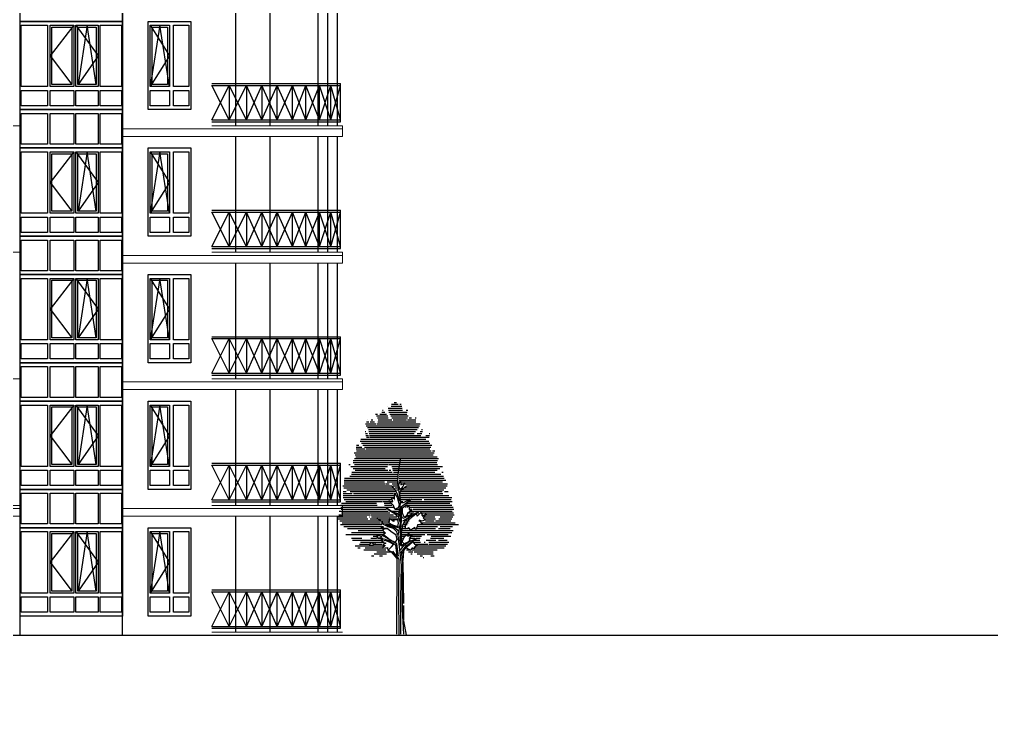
# Model space of a CAD drawing. Header units: inches. Extents: x -634 to 3638, y -6930911 to 5552.
# Drawn here: x 2259.43 to 2285.87, y 3390.96 to 3410.04 of the extents above; entities that cross this region are included whole.
import ezdxf

# ---------------------------------------------------------------- set-up
doc = ezdxf.new("R2010")
doc.units = ezdxf.units.IN
doc.header["$MEASUREMENT"] = 0
doc.linetypes.add('DASHED2', pattern=[9.525, 6.35, -3.175])
for name, color, linetype in [('derevo', 7, 'Continuous'), ('OGRAJDENIYE', 255, 'Continuous'), ('Okno', 150, 'Continuous'), ('WALL', 243, 'Continuous'), ('развертка', 7, 'Continuous')]:
    doc.layers.add(name, color=color, linetype=linetype)
doc.layers.add('ELEV', color=134, linetype='Continuous', lineweight=18)
doc.layers.add('WALL_1', color=11, linetype='Continuous', lineweight=15)

# ---------------------------------------------------------------- blocks, each defined once
blk = doc.blocks.new('*X23')
at = {"color": 0, "linetype": 'ByBlock'}
for p, q in [((108.584, 21.6), (108.585, 21.6)), ((108.753, 21.6), (109.298, 21.6)), ((108.775, 21.7), (109.124, 21.7)), ((108.911, 21.8), (109.024, 21.8)), ((109.203, 21.7), (109.275, 21.7)), ((107.957, 21.2), (108.045, 21.2)), ((108.005, 21.1), (108.584, 21.1)), ((108.174, 21.2), (108.508, 21.2)), ((108.273, 21.3), (108.429, 21.3)), ((108.305, 21.4), (108.35, 21.4)), ((108.603, 21.5), (108.702, 21.5)), ((108.623, 21.4), (109.342, 21.4)), ((108.642, 21.3), (109.586, 21.3)), ((108.68, 21.2), (109.56, 21.2)), ((108.731, 21.5), (109.32, 21.5)), ((108.739, 21.1), (109.633, 21.1)), ((109.53, 21.4), (109.611, 21.4)), ((107.441, 20.7), (107.984, 20.7)), ((107.466, 20.6), (110.209, 20.6)), ((107.478, 20.8), (107.601, 20.8)), ((107.515, 20.9), (107.525, 20.9)), ((107.671, 20.8), (107.901, 20.8)), ((107.73, 20.9), (107.817, 20.9)), ((108.043, 20.7), (110.248, 20.7)), ((108.052, 21), (108.599, 21)), ((108.062, 20.8), (108.887, 20.8)), ((108.082, 20.9), (108.614, 20.9)), ((108.633, 20.9), (108.786, 20.9)), ((108.798, 21), (109.593, 21)), ((108.857, 20.9), (109.553, 20.9)), ((108.916, 20.8), (109.512, 20.8)), ((109.519, 20.8), (110.025, 20.8)), ((109.6, 20.9), (110.032, 20.9)), ((109.68, 21), (109.798, 21)), ((109.987, 21), (110.038, 21)), ((110.283, 20.8), (110.288, 20.8)), ((107.421, 20.3), (107.455, 20.3)), ((107.441, 20.2), (107.536, 20.2)), ((107.46, 20.1), (107.581, 20.1)), ((107.53, 20.5), (110.169, 20.5)), ((107.589, 20.4), (110.097, 20.4)), ((107.605, 20.3), (110.017, 20.3)), ((107.62, 20.2), (109.938, 20.2)), ((107.636, 20.1), (110.292, 20.1)), ((110.098, 20.2), (110.341, 20.2)), ((110.247, 20.3), (110.376, 20.3)), ((110.317, 20.4), (110.376, 20.4)), ((110.543, 20.1), (110.73, 20.1)), ((110.719, 20.2), (110.747, 20.2)), ((106.965, 19.6), (107.088, 19.6)), ((107.165, 19.8), (110.695, 19.8)), ((107.201, 19.9), (107.487, 19.9)), ((107.23, 19.7), (110.746, 19.7)), ((107.306, 19.6), (110.851, 19.6)), ((107.48, 20), (107.617, 20)), ((107.5, 19.9), (107.652, 19.9)), ((107.652, 20), (110.708, 20)), ((107.667, 19.9), (110.544, 19.9)), ((106.846, 19.2), (110.965, 19.2)), ((106.899, 19.1), (110.926, 19.1)), ((106.951, 19.5), (107.249, 19.5)), ((106.958, 19.4), (107.409, 19.4)), ((106.965, 19.3), (110.814, 19.3)), ((107.382, 19.5), (110.796, 19.5)), ((107.458, 19.4), (110.742, 19.4)), ((110.888, 19.3), (111.004, 19.3)), ((106.575, 18.6), (106.641, 18.6)), ((106.794, 18.8), (111.139, 18.8)), ((106.798, 18.7), (108.736, 18.7)), ((106.873, 18.6), (108.579, 18.6)), ((106.875, 18.9), (111.197, 18.9)), ((106.929, 19), (111.124, 19)), ((108.617, 18.6), (108.753, 18.6)), ((108.741, 18.7), (109.205, 18.7)), ((108.769, 18.6), (109.19, 18.6)), ((109.2, 18.6), (111.136, 18.6)), ((109.205, 18.7), (111.115, 18.7)), ((106.685, 18.5), (108.568, 18.5)), ((106.72, 18.1), (109.114, 18.1)), ((106.734, 18.2), (108.817, 18.2)), ((106.795, 18.4), (108.454, 18.4)), ((106.905, 18.3), (108.586, 18.3)), ((108.649, 18.3), (108.738, 18.3)), ((108.796, 18.5), (109.175, 18.5)), ((108.824, 18.4), (109.16, 18.4)), ((108.851, 18.3), (109.144, 18.3)), ((108.879, 18.2), (109.129, 18.2)), ((109.177, 18.1), (111.322, 18.1)), ((109.181, 18.2), (111.004, 18.2)), ((109.186, 18.3), (111.134, 18.3)), ((109.191, 18.4), (111.265, 18.4)), ((109.196, 18.5), (111.396, 18.5)), ((111.37, 18.2), (111.433, 18.2)), ((106.331, 17.8), (109.083, 17.8)), ((106.332, 17.6), (108.43, 17.6)), ((106.338, 17.7), (108.42, 17.7)), ((106.352, 17.9), (109.084, 17.9)), ((106.636, 18), (109.099, 18)), ((108.462, 17.6), (108.647, 17.6)), ((108.554, 17.7), (109.088, 17.7)), ((108.805, 17.6), (109.093, 17.6)), ((109.158, 17.7), (109.188, 17.7)), ((109.162, 17.8), (111.577, 17.8)), ((109.167, 17.9), (111.481, 17.9)), ((109.172, 18), (111.458, 18)), ((109.264, 17.7), (111.4, 17.7)), ((109.307, 17.6), (109.383, 17.6)), ((109.451, 17.6), (111.664, 17.6)), ((106.273, 17.5), (108.787, 17.5)), ((106.292, 17.2), (106.438, 17.2)), ((106.292, 17.1), (106.752, 17.1)), ((106.311, 17.4), (108.883, 17.4)), ((106.48, 17.3), (108.922, 17.3)), ((106.649, 17.2), (108.962, 17.2)), ((106.819, 17.1), (108.855, 17.1)), ((108.844, 17.5), (109.099, 17.5)), ((108.896, 17.1), (109.001, 17.1)), ((108.961, 17.4), (109.104, 17.4)), ((109.035, 17.3), (109.109, 17.3)), ((109.11, 17.2), (109.114, 17.2)), ((109.199, 17.1), (111.426, 17.1)), ((109.212, 17.2), (111.377, 17.2)), ((109.329, 17.3), (111.477, 17.3)), ((109.445, 17.4), (111.577, 17.4)), ((109.561, 17.5), (111.636, 17.5)), ((111.5, 17.2), (111.697, 17.2)), ((106.194, 16.6), (108.008, 16.6)), ((106.292, 17), (108.882, 17)), ((106.292, 16.9), (108.694, 16.9)), ((106.338, 16.8), (108.749, 16.8)), ((106.416, 16.7), (108.298, 16.7)), ((108.322, 16.7), (108.647, 16.7)), ((108.401, 16.6), (108.723, 16.6)), ((108.71, 16.9), (108.909, 16.9)), ((108.713, 16.7), (108.803, 16.7)), ((108.91, 16.8), (108.936, 16.8)), ((109.193, 17), (111.728, 17)), ((109.193, 16.9), (111.887, 16.9)), ((109.238, 16.8), (109.673, 16.8)), ((109.284, 16.7), (109.355, 16.7)), ((109.497, 16.6), (111.786, 16.6)), ((109.621, 16.7), (111.903, 16.7)), ((109.746, 16.8), (110.338, 16.8)), ((110.453, 16.8), (111.846, 16.8)), ((106.07, 16.2), (108.596, 16.2)), ((106.149, 16.5), (108.041, 16.5)), ((106.159, 16.4), (108.874, 16.4)), ((106.19, 16.3), (108.511, 16.3)), ((106.206, 16.1), (108.682, 16.1)), ((108.414, 16.5), (108.799, 16.5)), ((108.564, 16.3), (108.642, 16.3)), ((108.766, 16.2), (109.153, 16.2)), ((108.889, 16.1), (109.028, 16.1)), ((108.943, 16.3), (109.153, 16.3)), ((109.491, 16.4), (109.504, 16.4)), ((109.527, 16.5), (111.876, 16.5)), ((109.593, 16.1), (109.95, 16.1)), ((109.673, 16.4), (111.955, 16.4)), ((109.683, 16.3), (109.82, 16.3)), ((109.718, 16.2), (111.9, 16.2)), ((109.886, 16.3), (111.983, 16.3)), ((110.046, 16.1), (110.184, 16.1)), ((110.267, 16.1), (111.963, 16.1)), ((105.994, 15.8), (107.55, 15.8)), ((106.027, 15.9), (107.499, 15.9)), ((106.059, 16), (107.652, 16)), ((106.109, 15.7), (106.903, 15.7)), ((106.235, 15.6), (108.189, 15.6)), ((106.907, 15.7), (108.104, 15.7)), ((107.627, 15.9), (107.639, 15.9)), ((107.675, 15.8), (108.65, 15.8)), ((107.689, 16), (108.874, 16)), ((107.742, 15.9), (109.054, 15.9)), ((108.11, 15.7), (108.621, 15.7)), ((108.23, 15.6), (108.641, 15.6)), ((108.673, 15.8), (109.114, 15.8)), ((108.87, 15.7), (108.921, 15.7)), ((109.435, 15.6), (109.63, 15.6)), ((109.456, 15.7), (109.685, 15.7)), ((109.566, 15.8), (109.74, 15.8)), ((109.581, 16), (109.628, 16)), ((110.068, 16), (110.102, 16)), ((110.188, 15.7), (110.266, 15.7)), ((110.304, 15.6), (112.056, 15.6)), ((110.316, 16), (110.401, 16)), ((110.438, 15.9), (111.002, 15.9)), ((110.462, 15.8), (111.041, 15.8)), ((110.504, 16), (111.997, 16)), ((110.528, 15.7), (110.977, 15.7)), ((111.043, 15.7), (111.824, 15.7)), ((111.204, 15.8), (111.882, 15.8)), ((111.281, 15.9), (111.939, 15.9)), ((106.15, 15.5), (108.274, 15.5)), ((106.326, 15.4), (108.359, 15.4)), ((106.501, 15.3), (108.543, 15.3)), ((106.715, 15.1), (108.404, 15.1)), ((107.06, 15.2), (108.314, 15.2)), ((108.467, 15.5), (108.765, 15.5)), ((108.833, 15.4), (108.903, 15.4)), ((109.316, 15.1), (110.605, 15.1)), ((109.341, 15.2), (111.953, 15.2)), ((109.366, 15.3), (109.642, 15.3)), ((109.392, 15.4), (109.52, 15.4)), ((109.414, 15.5), (109.575, 15.5)), ((109.831, 15.3), (109.978, 15.3)), ((110.042, 15.3), (111.036, 15.3)), ((110.075, 15.4), (111.139, 15.4)), ((110.108, 15.5), (112.221, 15.5)), ((110.617, 15.1), (111.877, 15.1)), ((111.198, 15.3), (111.804, 15.3)), ((111.273, 15.4), (111.922, 15.4)), ((106.418, 15), (108.391, 15)), ((106.71, 14.8), (107.251, 14.8)), ((106.764, 14.7), (108.335, 14.7)), ((107.181, 14.6), (108.349, 14.6)), ((107.708, 14.8), (108.004, 14.8)), ((107.83, 14.9), (108.055, 14.9)), ((108.089, 14.8), (108.351, 14.8)), ((108.253, 14.9), (108.286, 14.9)), ((108.361, 14.9), (108.48, 14.9)), ((109.294, 15), (109.62, 15)), ((109.311, 14.9), (109.476, 14.9)), ((109.327, 14.8), (109.333, 14.8)), ((109.673, 15), (110.494, 15)), ((109.689, 14.7), (109.754, 14.7)), ((109.718, 14.8), (109.993, 14.8)), ((109.795, 14.9), (110.311, 14.9)), ((109.929, 14.6), (110.274, 14.6)), ((109.984, 14.7), (110.232, 14.7)), ((110.069, 14.8), (110.252, 14.8)), ((110.46, 14.6), (110.501, 14.6)), ((110.552, 14.7), (111.062, 14.7)), ((110.617, 15), (111.691, 15)), ((110.694, 14.6), (111.144, 14.6)), ((110.779, 14.8), (111.477, 14.8)), ((110.825, 14.9), (111.828, 14.9)), ((111.148, 14.6), (111.734, 14.6)), ((111.203, 14.7), (111.642, 14.7)), ((106.895, 14.4), (108.385, 14.4)), ((107.043, 14.3), (107.152, 14.3)), ((107.12, 14.5), (107.657, 14.5)), ((107.345, 14.2), (108.486, 14.2)), ((107.418, 14.3), (108.296, 14.3)), ((107.924, 14.5), (108.297, 14.5)), ((108.013, 14.1), (108.742, 14.1)), ((108.445, 14.3), (108.51, 14.3)), ((109.552, 14.2), (109.79, 14.2)), ((109.648, 14.1), (109.868, 14.1)), ((109.813, 14.3), (109.885, 14.3)), ((109.824, 14.2), (111.129, 14.2)), ((109.94, 14.1), (110.925, 14.1)), ((109.967, 14.3), (111.493, 14.3)), ((110, 14.4), (111.573, 14.4)), ((110.007, 14.5), (110.391, 14.5)), ((110.413, 14.5), (110.667, 14.5)), ((110.711, 14.5), (111.653, 14.5)), ((107.737, 13.9), (107.858, 13.9)), ((107.875, 14), (108.522, 14)), ((108.162, 13.9), (108.303, 13.9)), ((109.777, 14), (109.839, 14)), ((110.095, 14), (110.912, 14)), ((110.249, 13.9), (110.367, 13.9)), ((110.404, 13.8), (110.444, 13.8)), ((110.808, 13.9), (110.978, 13.9))]:
    blk.add_line(p, q, dxfattribs=at)

msp = doc.modelspace()

# ---------------------------------------------------------------- hatches: boundary and pattern name
at = {"layer": 'ELEV', "linetype": 'Continuous'}
h = msp.add_hatch(dxfattribs=at)
h.set_pattern_fill('ANSI31', color=256, scale=0.01044, style=0)
h.set_pattern_definition([(45, (1262.311104, 3366.587935), (-0.02343928418428, 0.02343928418428), [])])
edge = h.paths.add_edge_path()
edge.add_ellipse((1445.78234, 3471.96182), major_axis=(0, 6932302.83262), ratio=0.00000001506, start_angle=89.999976115149, end_angle=270.000023884851)
edge.add_line((1445.67794, 3474.85168), (1445.67794, 3528.48347))
edge.add_line((1445.67794, 3528.48347), (1445.88675, 3528.48347))
edge.add_line((1445.88675, 3528.48347), (1445.88675, 3474.85168))

# ---------------------------------------------------------------- linework, layer by layer
at = {"layer": 'derevo', "color": 0}
for p, q in [((2269.73027, 3397.65206), (2269.79668, 3398.06546)), ((2269.72105, 3397.39922), (2269.73027, 3397.65206)), ((2269.74277, 3397.37414), (2269.79751, 3397.46926)), ((2269.79751, 3397.46926), (2269.80615, 3397.37414)), ((2269.65648, 3397.23128), (2269.57162, 3397.33463)), ((2269.72105, 3397.08917), (2269.65648, 3397.23128)), ((2269.79668, 3396.97659), (2269.72105, 3397.39922)), ((2269.78598, 3397.23291), (2269.74277, 3397.37414)), ((2269.77824, 3397.10947), (2269.80591, 3397.22205)), ((2269.86089, 3397.32802), (2269.78598, 3397.23291)), ((2269.80591, 3397.22205), (2269.95534, 3397.34385)), ((2269.80615, 3397.37414), (2269.90411, 3397.41738)), ((2269.90411, 3397.41738), (2269.86089, 3397.32802)), ((2269.60159, 3396.8092), (2269.48058, 3396.9389)), ((2269.48058, 3396.9389), (2269.59006, 3396.9072)), ((2269.59006, 3396.9072), (2269.54685, 3397.02538)), ((2269.54685, 3397.02538), (2269.63328, 3396.99367)), ((2269.63328, 3396.99367), (2269.63328, 3397.1349)), ((2269.63328, 3397.1349), (2269.70819, 3397.0369)), ((2269.70819, 3397.0369), (2269.73124, 3396.9389)), ((2269.77824, 3396.93045), (2269.72105, 3397.08917)), ((2269.73124, 3396.9389), (2269.76293, 3396.82073)), ((2269.79668, 3396.93968), (2269.77824, 3397.10947)), ((2269.78746, 3396.69607), (2269.79668, 3396.97659)), ((2269.85387, 3396.87324), (2269.79668, 3396.93968)), ((2269.95534, 3396.93045), (2269.85387, 3396.87324)), ((2269.92766, 3396.86401), (2270.09738, 3396.98582)), ((2270.04942, 3396.97659), (2269.95534, 3396.93045)), ((2269.38345, 3396.76066), (2269.54395, 3396.66839)), ((2269.61774, 3396.60195), (2269.47754, 3396.67761)), ((2269.54395, 3396.66839), (2269.7026, 3396.59272)), ((2269.64481, 3396.7112), (2269.60159, 3396.8092)), ((2269.73124, 3396.7429), (2269.64481, 3396.7112)), ((2269.76293, 3396.82073), (2269.73124, 3396.7429)), ((2269.75979, 3396.6204), (2269.76901, 3396.72375)), ((2269.79668, 3396.31958), (2269.78746, 3396.69607)), ((2269.82436, 3396.78096), (2269.92766, 3396.86401)), ((2269.82436, 3396.40448), (2269.82436, 3396.78096)), ((2269.84937, 3396.7429), (2269.88394, 3396.77749)), ((2269.84937, 3396.60167), (2269.84937, 3396.7429)), ((2269.88394, 3396.77749), (2269.97038, 3396.8409)), ((2269.97038, 3396.8409), (2269.97038, 3396.76596)), ((2269.97038, 3396.76596), (2270.02512, 3396.8092)), ((2270.11156, 3396.69967), (2269.9819, 3396.59302)), ((2270.02512, 3396.8092), (2270.03376, 3396.69967)), ((2270.03376, 3396.69967), (2270.11156, 3396.69967)), ((2270.07894, 3396.51705), (2270.29293, 3396.65731)), ((2269.31889, 3396.35834), (2269.14917, 3396.45246)), ((2269.4921, 3396.45179), (2269.48058, 3396.34226)), ((2269.60159, 3396.37396), (2269.4921, 3396.45179)), ((2269.71972, 3396.4172), (2269.60159, 3396.4172)), ((2269.60159, 3396.4172), (2269.60159, 3396.37396)), ((2269.75056, 3396.48014), (2269.61774, 3396.60195)), ((2269.71182, 3396.56504), (2269.64726, 3396.57426)), ((2269.7026, 3396.59272), (2269.75979, 3396.6204)), ((2269.76901, 3396.57426), (2269.71182, 3396.56504)), ((2269.74277, 3396.33073), (2269.71972, 3396.4172)), ((2269.75979, 3396.51705), (2269.75056, 3396.55581)), ((2269.77824, 3396.37679), (2269.75056, 3396.48014)), ((2269.80591, 3396.17009), (2269.82436, 3396.40448)), ((2269.8631, 3396.45246), (2269.83358, 3396.50783)), ((2269.89259, 3396.49502), (2269.84937, 3396.60167)), ((2269.85387, 3396.26421), (2269.91844, 3396.40448)), ((2269.90922, 3396.47091), (2269.8631, 3396.45246)), ((2269.8631, 3396.39525), (2269.98485, 3396.46169)), ((2269.95885, 3396.52673), (2269.89259, 3396.49502)), ((2270.11583, 3396.58349), (2269.90922, 3396.47091)), ((2269.91844, 3396.40448), (2270.07894, 3396.51705)), ((2269.9358, 3396.26731), (2270.00207, 3396.39702)), ((2269.9819, 3396.59302), (2269.95885, 3396.52673)), ((2269.98485, 3396.46169), (2270.11583, 3396.58349)), ((2270.00207, 3396.39702), (2270.1202, 3396.50655)), ((2270.1202, 3396.50655), (2270.21816, 3396.59302)), ((2270.21816, 3396.59302), (2270.25273, 3396.5152)), ((2270.25273, 3396.5152), (2270.35934, 3396.62473)), ((2270.38239, 3396.38549), (2270.3046, 3396.40855)), ((2270.3046, 3396.40855), (2270.38239, 3396.29902)), ((2270.35934, 3396.62473), (2270.39103, 3396.5152)), ((2270.46882, 3396.4172), (2270.38239, 3396.38549)), ((2270.39103, 3396.5152), (2270.48899, 3396.58149)), ((2270.48899, 3396.58149), (2270.41408, 3396.47196)), ((2270.41408, 3396.47196), (2270.46882, 3396.4172)), ((2269.42872, 3396.18084), (2269.26449, 3396.20102)), ((2269.26449, 3396.20102), (2269.34228, 3396.15778)), ((2269.45909, 3396.2273), (2269.30044, 3396.31035)), ((2269.34228, 3396.15778), (2269.30771, 3396.13761)), ((2269.30771, 3396.13761), (2269.3855, 3396.05978)), ((2269.5624, 3396.2273), (2269.37423, 3396.27344)), ((2269.53532, 3396.10302), (2269.42872, 3396.18084)), ((2269.60852, 3396.17932), (2269.45909, 3396.2273)), ((2269.73027, 3396.19778), (2269.47754, 3396.27344)), ((2269.48058, 3396.34226), (2269.57854, 3396.28749)), ((2269.65648, 3396.17932), (2269.5624, 3396.2273)), ((2269.57854, 3396.28749), (2269.71972, 3396.23561)), ((2269.69338, 3396.09443), (2269.60852, 3396.17932)), ((2269.73027, 3396.12395), (2269.65648, 3396.17932)), ((2269.71972, 3396.23561), (2269.74277, 3396.33073)), ((2269.73027, 3395.99108), (2269.79668, 3396.31958)), ((2269.76901, 3396.24576), (2269.73027, 3396.19778)), ((2269.78746, 3395.91725), (2269.80591, 3396.17009)), ((2269.85387, 3396.26421), (2269.81513, 3396.07597)), ((2269.92716, 3396.16931), (2269.9358, 3396.26731)), ((2270.02512, 3396.20102), (2269.92716, 3396.16931)), ((2270.07698, 3396.13761), (2270.02512, 3396.20102)), ((2270.18647, 3396.21255), (2270.07698, 3396.13761)), ((2270.20952, 3396.14626), (2270.18647, 3396.21255)), ((2270.25273, 3396.23561), (2270.20952, 3396.14626)), ((2270.26138, 3396.28749), (2270.25273, 3396.23561)), ((2270.38239, 3396.29902), (2270.26138, 3396.28749)), ((2269.13484, 3395.9099), (2269.17805, 3395.95314)), ((2269.25297, 3395.93008), (2269.13484, 3395.9099)), ((2269.17805, 3395.95314), (2269.15789, 3396.00502)), ((2269.15789, 3396.00502), (2269.20975, 3395.99637)), ((2269.20975, 3395.99637), (2269.27601, 3395.97331)), ((2269.27601, 3395.97331), (2269.25297, 3395.93008)), ((2269.35578, 3395.88957), (2269.2617, 3395.8785)), ((2269.37397, 3395.85514), (2269.27601, 3395.82343)), ((2269.41297, 3395.92648), (2269.28937, 3396.01138)), ((2269.3855, 3396.05978), (2269.33076, 3396.01655)), ((2269.33076, 3396.01655), (2269.44889, 3395.93008)), ((2269.45909, 3395.86004), (2269.35578, 3395.88957)), ((2269.51515, 3395.80037), (2269.37397, 3395.85514)), ((2269.69338, 3395.76592), (2269.41297, 3395.92648)), ((2269.44889, 3395.93008), (2269.50363, 3395.87531)), ((2269.6657, 3395.72901), (2269.45909, 3395.86004)), ((2269.50363, 3395.87531), (2269.65633, 3395.8119)), ((2269.6765, 3396.00502), (2269.53532, 3396.10302)), ((2269.65633, 3395.8119), (2269.70819, 3395.88684)), ((2269.70819, 3395.88684), (2269.6765, 3396.00502)), ((2269.71182, 3396.0206), (2269.69338, 3396.09443)), ((2269.76901, 3395.68287), (2269.73027, 3395.99108)), ((2269.79668, 3395.73824), (2269.78746, 3395.91725)), ((2269.81513, 3396.07597), (2269.81513, 3395.71978)), ((2269.84073, 3395.82343), (2269.87242, 3395.9099)), ((2269.87242, 3395.9099), (2269.91564, 3395.97331)), ((2269.91564, 3395.97331), (2270.03376, 3396.05978)), ((2269.94611, 3395.71055), (2270.1435, 3395.85081)), ((2270.03376, 3396.05978), (2269.9819, 3395.97331)), ((2269.9819, 3395.97331), (2270.10003, 3396.00502)), ((2270.04529, 3395.86667), (2269.99055, 3395.8119)), ((2270.03097, 3395.83236), (2270.19147, 3395.88957)), ((2270.10003, 3396.00502), (2270.03376, 3395.9099)), ((2270.03376, 3395.9099), (2270.04529, 3395.86667)), ((2270.1435, 3395.85081), (2270.24681, 3395.92648)), ((2268.93892, 3395.73408), (2268.99366, 3395.80037)), ((2269.00518, 3395.72543), (2268.93892, 3395.73408)), ((2268.99366, 3395.80037), (2269.07145, 3395.76867)), ((2269.12331, 3395.76867), (2269.00518, 3395.72543)), ((2269.07145, 3395.76867), (2269.12331, 3395.76867)), ((2269.27601, 3395.82343), (2269.39414, 3395.78884)), ((2269.37397, 3395.72543), (2269.29906, 3395.64761)), ((2269.29906, 3395.64761), (2269.43736, 3395.67067)), ((2269.39414, 3395.78884), (2269.31923, 3395.74561)), ((2269.31923, 3395.74561), (2269.37397, 3395.72543)), ((2269.43736, 3395.67067), (2269.44889, 3395.5842)), ((2269.44889, 3395.5842), (2269.54685, 3395.6822)), ((2269.55317, 3395.54999), (2269.46831, 3395.58875)), ((2269.60159, 3395.74561), (2269.51515, 3395.80037)), ((2269.54685, 3395.6822), (2269.60159, 3395.74561)), ((2269.7026, 3395.44849), (2269.6657, 3395.72901)), ((2269.74134, 3395.42819), (2269.69338, 3395.76592)), ((2269.82436, 3395.18458), (2269.76901, 3395.68287)), ((2269.81513, 3395.70133), (2269.79668, 3395.73824)), ((2269.79668, 3395.59798), (2269.88154, 3395.71978)), ((2269.88154, 3395.75669), (2269.81513, 3395.70133)), ((2269.82436, 3395.54076), (2269.94611, 3395.71055)), ((2269.89259, 3395.76867), (2269.84073, 3395.82343)), ((2269.87232, 3395.56107), (2269.94611, 3395.66257)), ((2269.88154, 3395.71978), (2270.03097, 3395.83236)), ((2269.99055, 3395.8119), (2269.89259, 3395.76867)), ((2270.06834, 3395.76867), (2269.94733, 3395.65914)), ((2269.94733, 3395.65914), (2270.07698, 3395.59572)), ((2270.14325, 3395.82343), (2270.06834, 3395.76867)), ((2270.07698, 3395.59572), (2270.10003, 3395.64761)), ((2270.10003, 3395.64761), (2270.18647, 3395.63896)), ((2270.19799, 3395.74561), (2270.14325, 3395.82343)), ((2270.17494, 3395.6822), (2270.25273, 3395.7139)), ((2270.18647, 3395.63896), (2270.17494, 3395.6822)), ((2270.25273, 3395.7139), (2270.19799, 3395.74561)), ((2269.7026, 3395.36359), (2269.55317, 3395.54999)), ((2269.75979, 3395.34514), (2269.59007, 3395.57029)), ((2269.69338, 3393.30767), (2269.7026, 3395.36359)), ((2269.75056, 3394.36885), (2269.75979, 3395.34514)), ((2269.8631, 3395.2787), (2269.82436, 3395.54076)), ((2269.85387, 3395.50385), (2269.87232, 3395.56107)), ((2269.87232, 3395.31561), (2269.88154, 3395.57952)), ((2269.80591, 3394.2655), (2269.82436, 3395.18458)), ((2269.85387, 3394.61246), (2269.8631, 3395.2787)), ((2269.88154, 3394.14369), (2269.87232, 3395.2787)), ((2269.85387, 3393.99236), (2269.85387, 3394.61246)), ((2269.75979, 3393.29844), (2269.75056, 3394.36885)), ((2269.80591, 3393.30767), (2269.80591, 3394.2655)), ((2269.88154, 3393.69338), (2269.88154, 3394.08648)), ((2269.88154, 3393.30767), (2269.85387, 3393.99236)), ((2269.95534, 3393.27998), (2269.88154, 3393.67493))]:
    msp.add_line(p, q, dxfattribs=at)
at = {"layer": 'OGRAJDENIYE', "color": 7, "linetype": 'Continuous'}
for p, q in [((2264.66618, 3408.29323), (2268.16362, 3408.29323)), ((2268.16362, 3407.24919), (2268.16362, 3408.29323)), ((2264.66618, 3408.24102), (2268.16362, 3408.24102)), ((2265.13602, 3407.30139), (2264.66618, 3408.24102)), ((2264.66618, 3407.30139), (2265.13602, 3408.24102)), ((2265.13602, 3408.24102), (2265.13602, 3407.30139)), ((2265.13602, 3407.30139), (2265.60583, 3408.24102)), ((2265.60583, 3407.30139), (2265.13602, 3408.24102)), ((2265.60583, 3408.24102), (2265.60583, 3407.30139)), ((2265.60583, 3407.30139), (2266.02345, 3408.24102)), ((2266.02345, 3407.30139), (2265.60583, 3408.24102)), ((2266.02345, 3407.30139), (2266.44106, 3408.24102)), ((2266.44106, 3407.30139), (2266.02345, 3408.24102)), ((2266.02345, 3408.24102), (2266.02345, 3407.30139)), ((2266.44106, 3407.30139), (2266.44106, 3408.24102)), ((2266.44106, 3407.30139), (2266.85868, 3408.24102)), ((2266.85868, 3407.30139), (2266.44106, 3408.24102)), ((2266.85868, 3407.30139), (2266.85868, 3408.24102)), ((2266.85868, 3407.30139), (2267.22409, 3408.24102)), ((2267.22409, 3407.30139), (2266.85868, 3408.24102)), ((2267.22409, 3407.30139), (2267.22409, 3408.24102)), ((2267.22409, 3407.30139), (2267.5895, 3408.24102)), ((2267.5895, 3407.30139), (2267.22409, 3408.24102)), ((2267.5895, 3407.30139), (2267.5895, 3408.24102)), ((2267.5895, 3407.30139), (2267.90271, 3408.24102)), ((2267.90271, 3407.30139), (2267.5895, 3408.24102)), ((2267.90271, 3407.30139), (2267.90271, 3408.24102)), ((2267.90271, 3407.30139), (2268.16362, 3408.24102)), ((2268.16362, 3407.30139), (2267.90271, 3408.24102)), ((2264.66618, 3407.30139), (2268.16362, 3407.30139)), ((2264.66618, 3407.24919), (2268.16362, 3407.24919)), ((2264.66618, 3404.84791), (2268.16362, 3404.84791)), ((2268.16362, 3403.80387), (2268.16362, 3404.84791)), ((2264.66618, 3404.7957), (2268.16362, 3404.7957)), ((2265.13602, 3403.85607), (2264.66618, 3404.7957)), ((2264.66618, 3403.85607), (2265.13602, 3404.7957)), ((2265.13602, 3404.7957), (2265.13602, 3403.85607)), ((2265.13602, 3403.85607), (2265.60583, 3404.7957)), ((2265.60583, 3403.85607), (2265.13602, 3404.7957)), ((2265.60583, 3404.7957), (2265.60583, 3403.85607)), ((2265.60583, 3403.85607), (2266.02345, 3404.7957)), ((2266.02345, 3403.85607), (2265.60583, 3404.7957)), ((2266.02345, 3403.85607), (2266.44106, 3404.7957)), ((2266.44106, 3403.85607), (2266.02345, 3404.7957)), ((2266.02345, 3404.7957), (2266.02345, 3403.85607)), ((2266.44106, 3403.85607), (2266.44106, 3404.7957)), ((2266.44106, 3403.85607), (2266.85868, 3404.7957)), ((2266.85868, 3403.85607), (2266.44106, 3404.7957)), ((2266.85868, 3403.85607), (2266.85868, 3404.7957)), ((2266.85868, 3403.85607), (2267.22409, 3404.7957)), ((2267.22409, 3403.85607), (2266.85868, 3404.7957)), ((2267.22409, 3403.85607), (2267.22409, 3404.7957)), ((2267.22409, 3403.85607), (2267.5895, 3404.7957)), ((2267.5895, 3403.85607), (2267.22409, 3404.7957)), ((2267.5895, 3403.85607), (2267.5895, 3404.7957)), ((2267.5895, 3403.85607), (2267.90271, 3404.7957)), ((2267.90271, 3403.85607), (2267.5895, 3404.7957)), ((2267.90271, 3403.85607), (2267.90271, 3404.7957)), ((2267.90271, 3403.85607), (2268.16362, 3404.7957)), ((2268.16362, 3403.85607), (2267.90271, 3404.7957)), ((2264.66618, 3403.85607), (2268.16362, 3403.85607)), ((2264.66618, 3403.80387), (2268.16362, 3403.80387)), ((2264.66618, 3401.40259), (2268.16362, 3401.40259)), ((2264.66618, 3401.35038), (2268.16362, 3401.35038)), ((2265.13602, 3400.41075), (2264.66618, 3401.35038)), ((2264.66618, 3400.41075), (2265.13602, 3401.35038)), ((2265.13602, 3401.35038), (2265.13602, 3400.41075)), ((2265.13602, 3400.41075), (2265.60583, 3401.35038)), ((2265.60583, 3400.41075), (2265.13602, 3401.35038)), ((2265.60583, 3401.35038), (2265.60583, 3400.41075)), ((2265.60583, 3400.41075), (2266.02345, 3401.35038)), ((2266.02345, 3400.41075), (2265.60583, 3401.35038)), ((2266.02345, 3400.41075), (2266.44106, 3401.35038)), ((2266.44106, 3400.41075), (2266.02345, 3401.35038)), ((2266.02345, 3401.35038), (2266.02345, 3400.41075)), ((2266.44106, 3400.41075), (2266.44106, 3401.35038)), ((2266.44106, 3400.41075), (2266.85868, 3401.35038)), ((2266.85868, 3400.41075), (2266.44106, 3401.35038)), ((2266.85868, 3400.41075), (2266.85868, 3401.35038)), ((2266.85868, 3400.41075), (2267.22409, 3401.35038)), ((2267.22409, 3400.41075), (2266.85868, 3401.35038)), ((2267.22409, 3400.41075), (2267.22409, 3401.35038)), ((2267.22409, 3400.41075), (2267.5895, 3401.35038)), ((2267.5895, 3400.41075), (2267.22409, 3401.35038)), ((2267.5895, 3400.41075), (2267.5895, 3401.35038)), ((2267.5895, 3400.41075), (2267.90271, 3401.35038)), ((2267.90271, 3400.41075), (2267.5895, 3401.35038)), ((2267.90271, 3400.41075), (2267.90271, 3401.35038)), ((2267.90271, 3400.41075), (2268.16362, 3401.35038)), ((2268.16362, 3400.41075), (2267.90271, 3401.35038)), ((2268.16362, 3400.35855), (2268.16362, 3401.40259)), ((2264.66618, 3400.41075), (2268.16362, 3400.41075)), ((2264.66618, 3400.35855), (2268.16362, 3400.35855)), ((2264.66618, 3397.95727), (2268.16362, 3397.95727)), ((2264.66618, 3397.90506), (2268.16362, 3397.90506)), ((2265.13602, 3396.96543), (2264.66618, 3397.90506)), ((2264.66618, 3396.96543), (2265.13602, 3397.90506)), ((2265.13602, 3397.90506), (2265.13602, 3396.96543)), ((2265.13602, 3396.96543), (2265.60583, 3397.90506)), ((2265.60583, 3396.96543), (2265.13602, 3397.90506)), ((2265.60583, 3397.90506), (2265.60583, 3396.96543)), ((2265.60583, 3396.96543), (2266.02345, 3397.90506)), ((2266.02345, 3396.96543), (2265.60583, 3397.90506)), ((2266.02345, 3396.96543), (2266.44106, 3397.90506)), ((2266.44106, 3396.96543), (2266.02345, 3397.90506)), ((2266.02345, 3397.90506), (2266.02345, 3396.96543)), ((2266.44106, 3396.96543), (2266.44106, 3397.90506)), ((2266.44106, 3396.96543), (2266.85868, 3397.90506)), ((2266.85868, 3396.96543), (2266.44106, 3397.90506)), ((2266.85868, 3396.96543), (2266.85868, 3397.90506)), ((2266.85868, 3396.96543), (2267.22409, 3397.90506)), ((2267.22409, 3396.96543), (2266.85868, 3397.90506)), ((2267.22409, 3396.96543), (2267.22409, 3397.90506)), ((2267.22409, 3396.96543), (2267.5895, 3397.90506)), ((2267.5895, 3396.96543), (2267.22409, 3397.90506)), ((2267.5895, 3396.96543), (2267.5895, 3397.90506)), ((2267.5895, 3396.96543), (2267.90271, 3397.90506)), ((2267.90271, 3396.96543), (2267.5895, 3397.90506)), ((2267.90271, 3396.96543), (2267.90271, 3397.90506)), ((2267.90271, 3396.96543), (2268.16362, 3397.90506)), ((2268.16362, 3396.96543), (2267.90271, 3397.90506)), ((2268.16362, 3396.91323), (2268.16362, 3397.95727)), ((2264.66618, 3396.96543), (2268.16362, 3396.96543)), ((2264.66618, 3396.91323), (2268.16362, 3396.91323)), ((2264.66618, 3394.51195), (2268.16362, 3394.51195)), ((2264.66618, 3394.45974), (2268.16362, 3394.45974)), ((2265.13602, 3393.52011), (2264.66618, 3394.45974)), ((2264.66618, 3393.52011), (2265.13602, 3394.45974)), ((2265.13602, 3394.45974), (2265.13602, 3393.52011)), ((2265.13602, 3393.52011), (2265.60583, 3394.45974)), ((2265.60583, 3393.52011), (2265.13602, 3394.45974)), ((2265.60583, 3394.45974), (2265.60583, 3393.52011)), ((2265.60583, 3393.52011), (2266.02345, 3394.45974)), ((2266.02345, 3393.52011), (2265.60583, 3394.45974)), ((2266.02345, 3393.52011), (2266.44106, 3394.45974)), ((2266.44106, 3393.52011), (2266.02345, 3394.45974)), ((2266.02345, 3394.45974), (2266.02345, 3393.52011)), ((2266.44106, 3393.52011), (2266.44106, 3394.45974)), ((2266.44106, 3393.52011), (2266.85868, 3394.45974)), ((2266.85868, 3393.52011), (2266.44106, 3394.45974)), ((2266.85868, 3393.52011), (2266.85868, 3394.45974)), ((2266.85868, 3393.52011), (2267.22409, 3394.45974)), ((2267.22409, 3393.52011), (2266.85868, 3394.45974)), ((2267.22409, 3393.52011), (2267.22409, 3394.45974)), ((2267.22409, 3393.52011), (2267.5895, 3394.45974)), ((2267.5895, 3393.52011), (2267.22409, 3394.45974)), ((2267.5895, 3393.52011), (2267.5895, 3394.45974)), ((2267.5895, 3393.52011), (2267.90271, 3394.45974)), ((2267.90271, 3393.52011), (2267.5895, 3394.45974)), ((2267.90271, 3393.52011), (2267.90271, 3394.45974)), ((2267.90271, 3393.52011), (2268.16362, 3394.45974)), ((2268.16362, 3393.52011), (2267.90271, 3394.45974)), ((2268.16362, 3393.46791), (2268.16362, 3394.51195)), ((2264.66618, 3393.52011), (2268.16362, 3393.52011)), ((2264.66618, 3393.46791), (2268.16362, 3393.46791))]:
    msp.add_line(p, q, dxfattribs=at)
at = {"layer": 'Okno', "color": 7, "linetype": 'DASHED2', "ltscale": 0.4}
for p, q in [((2260.90714, 3409.88016), (2260.26307, 3409.04493)), ((2260.96808, 3409.88016), (2261.56915, 3409.04493)), ((2261.26862, 3409.88016), (2261.02344, 3408.2619)), ((2261.51379, 3408.2619), (2261.26862, 3409.88016)), ((2263.2489, 3409.88016), (2262.98528, 3408.2097)), ((2262.98528, 3409.88016), (2263.51252, 3409.04493)), ((2263.51252, 3408.2097), (2263.2489, 3409.88016)), ((2260.26307, 3409.04493), (2260.85494, 3408.2619)), ((2261.56915, 3409.04493), (2261.02344, 3408.2619)), ((2263.51252, 3409.04493), (2262.98528, 3408.2097)), ((2260.90714, 3406.43484), (2260.26307, 3405.59961)), ((2260.96808, 3406.43484), (2261.56915, 3405.59961)), ((2261.26862, 3406.43484), (2261.02344, 3404.81658)), ((2261.51379, 3404.81658), (2261.26862, 3406.43484)), ((2263.2489, 3406.43484), (2262.98528, 3404.76438)), ((2262.98528, 3406.43484), (2263.51252, 3405.59961)), ((2263.51252, 3404.76438), (2263.2489, 3406.43484)), ((2260.26307, 3405.59961), (2260.85494, 3404.81658)), ((2261.56915, 3405.59961), (2261.02344, 3404.81658)), ((2263.51252, 3405.59961), (2262.98528, 3404.76438)), ((2260.90714, 3402.98952), (2260.26307, 3402.15429)), ((2260.96808, 3402.98952), (2261.56915, 3402.15429)), ((2261.26862, 3402.98952), (2261.02344, 3401.37126)), ((2261.51379, 3401.37126), (2261.26862, 3402.98952)), ((2263.2489, 3402.98952), (2262.98528, 3401.31906)), ((2262.98528, 3402.98952), (2263.51252, 3402.15429)), ((2263.51252, 3401.31906), (2263.2489, 3402.98952)), ((2260.26307, 3402.15429), (2260.85494, 3401.37126)), ((2261.56915, 3402.15429), (2261.02344, 3401.37126)), ((2263.51252, 3402.15429), (2262.98528, 3401.31906)), ((2260.90714, 3399.5442), (2260.26307, 3398.70897)), ((2260.96808, 3399.5442), (2261.56915, 3398.70897)), ((2261.26862, 3399.5442), (2261.02344, 3397.92594)), ((2261.51379, 3397.92594), (2261.26862, 3399.5442)), ((2263.2489, 3399.5442), (2262.98528, 3397.87374)), ((2262.98528, 3399.5442), (2263.51252, 3398.70897)), ((2263.51252, 3397.87374), (2263.2489, 3399.5442)), ((2260.26307, 3398.70897), (2260.85494, 3397.92594)), ((2261.56915, 3398.70897), (2261.02344, 3397.92594)), ((2263.51252, 3398.70897), (2262.98528, 3397.87374)), ((2260.90714, 3396.09888), (2260.26307, 3395.26365)), ((2260.96808, 3396.09888), (2261.56915, 3395.26365)), ((2261.26862, 3396.09888), (2261.02344, 3394.48063)), ((2261.51379, 3394.48063), (2261.26862, 3396.09888)), ((2263.2489, 3396.09888), (2262.98528, 3394.42842)), ((2262.98528, 3396.09888), (2263.51252, 3395.26365)), ((2263.51252, 3394.42842), (2263.2489, 3396.09888)), ((2260.26307, 3395.26365), (2260.85494, 3394.48063)), ((2261.56915, 3395.26365), (2261.02344, 3394.48063)), ((2263.51252, 3395.26365), (2262.98528, 3394.42842))]:
    msp.add_line(p, q, dxfattribs=at)
at = {"layer": 'Okno', "color": 7}
for points in [[(2259.44599, 3411.0286), (2262.23334, 3411.0286), (2262.23334, 3409.98456), (2259.44599, 3409.98456)], [(2259.44599, 3409.98456), (2262.23334, 3409.98456), (2262.23334, 3407.58328), (2259.44599, 3407.58328)], [(2259.47734, 3409.88016), (2260.19799, 3409.88016), (2260.19799, 3408.2097), (2259.47734, 3408.2097)], [(2260.26307, 3409.88016), (2260.90714, 3409.88016), (2260.90714, 3408.2097), (2260.26307, 3408.2097)], [(2260.96808, 3409.88016), (2261.56915, 3409.88016), (2261.56915, 3408.2097), (2260.96808, 3408.2097)], [(2261.62574, 3409.88016), (2262.20864, 3409.88016), (2262.20864, 3408.2097), (2261.62574, 3408.2097)], [(2262.93308, 3409.98456), (2264.09196, 3409.98456), (2264.09196, 3407.58328), (2262.93308, 3407.58328)], [(2262.98528, 3409.88016), (2263.51252, 3409.88016), (2263.51252, 3408.2097), (2262.98528, 3408.2097)], [(2263.61692, 3409.88016), (2264.03975, 3409.88016), (2264.03975, 3408.2097), (2263.61692, 3408.2097)], [(2260.31527, 3409.82796), (2260.85494, 3409.82796), (2260.85494, 3408.2619), (2260.31527, 3408.2619), (2260.31527, 3409.82796)], [(2261.02028, 3409.82796), (2261.51695, 3409.82796), (2261.51695, 3408.2619), (2261.02028, 3408.2619), (2261.02028, 3409.82796)], [(2263.03748, 3409.82796), (2263.46031, 3409.82796), (2263.46031, 3408.2619), (2263.03748, 3408.2619), (2263.03748, 3409.82796)], [(2259.47734, 3408.1053), (2260.19799, 3408.1053), (2260.19799, 3407.68768), (2259.47734, 3407.68768)], [(2260.26307, 3408.1053), (2260.90714, 3408.1053), (2260.90714, 3407.68768), (2260.26307, 3407.68768)], [(2260.96808, 3408.1053), (2261.56915, 3408.1053), (2261.56915, 3407.68768), (2260.96808, 3407.68768)], [(2261.62574, 3408.1053), (2262.20864, 3408.1053), (2262.20864, 3407.68768), (2261.62574, 3407.68768)], [(2262.98528, 3408.1053), (2263.51252, 3408.1053), (2263.51252, 3407.68768), (2262.98528, 3407.68768)], [(2263.61692, 3408.1053), (2264.03975, 3408.1053), (2264.03975, 3407.68768), (2263.61692, 3407.68768)], [(2259.44599, 3407.58328), (2262.23334, 3407.58328), (2262.23334, 3406.53924), (2259.44599, 3406.53924)], [(2259.47734, 3407.47888), (2260.19799, 3407.47888), (2260.19799, 3406.64365), (2259.47734, 3406.64365)], [(2260.26307, 3407.47888), (2260.90714, 3407.47888), (2260.90714, 3406.64365), (2260.26307, 3406.64365)], [(2260.96808, 3407.47888), (2261.56915, 3407.47888), (2261.56915, 3406.64365), (2260.96808, 3406.64365)], [(2261.62574, 3407.47888), (2262.20864, 3407.47888), (2262.20864, 3406.64365), (2261.62574, 3406.64365)], [(2259.44599, 3406.53924), (2262.23334, 3406.53924), (2262.23334, 3404.13796), (2259.44599, 3404.13796)], [(2259.47734, 3406.43484), (2260.19799, 3406.43484), (2260.19799, 3404.76438), (2259.47734, 3404.76438)], [(2260.26307, 3406.43484), (2260.90714, 3406.43484), (2260.90714, 3404.76438), (2260.26307, 3404.76438)], [(2260.96808, 3406.43484), (2261.56915, 3406.43484), (2261.56915, 3404.76438), (2260.96808, 3404.76438)], [(2261.62574, 3406.43484), (2262.20864, 3406.43484), (2262.20864, 3404.76438), (2261.62574, 3404.76438)], [(2262.93308, 3406.53924), (2264.09196, 3406.53924), (2264.09196, 3404.13796), (2262.93308, 3404.13796)], [(2262.98528, 3406.43484), (2263.51252, 3406.43484), (2263.51252, 3404.76438), (2262.98528, 3404.76438)], [(2263.61692, 3406.43484), (2264.03975, 3406.43484), (2264.03975, 3404.76438), (2263.61692, 3404.76438)], [(2260.31527, 3406.38264), (2260.85494, 3406.38264), (2260.85494, 3404.81658), (2260.31527, 3404.81658), (2260.31527, 3406.38264)], [(2261.02028, 3406.38264), (2261.51695, 3406.38264), (2261.51695, 3404.81658), (2261.02028, 3404.81658), (2261.02028, 3406.38264)], [(2263.03748, 3406.38264), (2263.46031, 3406.38264), (2263.46031, 3404.81658), (2263.03748, 3404.81658), (2263.03748, 3406.38264)], [(2259.47734, 3404.65998), (2260.19799, 3404.65998), (2260.19799, 3404.24236), (2259.47734, 3404.24236)], [(2260.26307, 3404.65998), (2260.90714, 3404.65998), (2260.90714, 3404.24236), (2260.26307, 3404.24236)], [(2260.96808, 3404.65998), (2261.56915, 3404.65998), (2261.56915, 3404.24236), (2260.96808, 3404.24236)], [(2261.62574, 3404.65998), (2262.20864, 3404.65998), (2262.20864, 3404.24236), (2261.62574, 3404.24236)], [(2262.98528, 3404.65998), (2263.51252, 3404.65998), (2263.51252, 3404.24236), (2262.98528, 3404.24236)], [(2263.61692, 3404.65998), (2264.03975, 3404.65998), (2264.03975, 3404.24236), (2263.61692, 3404.24236)], [(2259.44599, 3404.13796), (2262.23334, 3404.13796), (2262.23334, 3403.09392), (2259.44599, 3403.09392)], [(2259.47734, 3404.03356), (2260.19799, 3404.03356), (2260.19799, 3403.19833), (2259.47734, 3403.19833)], [(2260.26307, 3404.03356), (2260.90714, 3404.03356), (2260.90714, 3403.19833), (2260.26307, 3403.19833)], [(2260.96808, 3404.03356), (2261.56915, 3404.03356), (2261.56915, 3403.19833), (2260.96808, 3403.19833)], [(2261.62574, 3404.03356), (2262.20864, 3404.03356), (2262.20864, 3403.19833), (2261.62574, 3403.19833)], [(2259.44599, 3403.09392), (2262.23334, 3403.09392), (2262.23334, 3400.69264), (2259.44599, 3400.69264)], [(2262.93308, 3403.09392), (2264.09196, 3403.09392), (2264.09196, 3400.69264), (2262.93308, 3400.69264)], [(2259.47734, 3402.98952), (2260.19799, 3402.98952), (2260.19799, 3401.31906), (2259.47734, 3401.31906)], [(2260.26307, 3402.98952), (2260.90714, 3402.98952), (2260.90714, 3401.31906), (2260.26307, 3401.31906)], [(2260.31527, 3402.93732), (2260.85494, 3402.93732), (2260.85494, 3401.37126), (2260.31527, 3401.37126), (2260.31527, 3402.93732)], [(2260.96808, 3402.98952), (2261.56915, 3402.98952), (2261.56915, 3401.31906), (2260.96808, 3401.31906)], [(2261.02028, 3402.93732), (2261.51695, 3402.93732), (2261.51695, 3401.37126), (2261.02028, 3401.37126), (2261.02028, 3402.93732)], [(2261.62574, 3402.98952), (2262.20864, 3402.98952), (2262.20864, 3401.31906), (2261.62574, 3401.31906)], [(2262.98528, 3402.98952), (2263.51252, 3402.98952), (2263.51252, 3401.31906), (2262.98528, 3401.31906)], [(2263.03748, 3402.93732), (2263.46031, 3402.93732), (2263.46031, 3401.37126), (2263.03748, 3401.37126), (2263.03748, 3402.93732)], [(2263.61692, 3402.98952), (2264.03975, 3402.98952), (2264.03975, 3401.31906), (2263.61692, 3401.31906)], [(2259.47734, 3401.21466), (2260.19799, 3401.21466), (2260.19799, 3400.79704), (2259.47734, 3400.79704)], [(2260.26307, 3401.21466), (2260.90714, 3401.21466), (2260.90714, 3400.79704), (2260.26307, 3400.79704)], [(2260.96808, 3401.21466), (2261.56915, 3401.21466), (2261.56915, 3400.79704), (2260.96808, 3400.79704)], [(2261.62574, 3401.21466), (2262.20864, 3401.21466), (2262.20864, 3400.79704), (2261.62574, 3400.79704)], [(2262.98528, 3401.21466), (2263.51252, 3401.21466), (2263.51252, 3400.79704), (2262.98528, 3400.79704)], [(2263.61692, 3401.21466), (2264.03975, 3401.21466), (2264.03975, 3400.79704), (2263.61692, 3400.79704)], [(2259.44599, 3400.69264), (2262.23334, 3400.69264), (2262.23334, 3399.6486), (2259.44599, 3399.6486)], [(2259.47734, 3400.58824), (2260.19799, 3400.58824), (2260.19799, 3399.75301), (2259.47734, 3399.75301)], [(2260.26307, 3400.58824), (2260.90714, 3400.58824), (2260.90714, 3399.75301), (2260.26307, 3399.75301)], [(2260.96808, 3400.58824), (2261.56915, 3400.58824), (2261.56915, 3399.75301), (2260.96808, 3399.75301)], [(2261.62574, 3400.58824), (2262.20864, 3400.58824), (2262.20864, 3399.75301), (2261.62574, 3399.75301)], [(2259.44599, 3399.6486), (2262.23334, 3399.6486), (2262.23334, 3397.24732), (2259.44599, 3397.24732)], [(2262.93308, 3399.6486), (2264.09196, 3399.6486), (2264.09196, 3397.24732), (2262.93308, 3397.24732)], [(2259.47734, 3399.5442), (2260.19799, 3399.5442), (2260.19799, 3397.87374), (2259.47734, 3397.87374)], [(2260.26307, 3399.5442), (2260.90714, 3399.5442), (2260.90714, 3397.87374), (2260.26307, 3397.87374)], [(2260.31527, 3399.492), (2260.85494, 3399.492), (2260.85494, 3397.92594), (2260.31527, 3397.92594), (2260.31527, 3399.492)], [(2260.96808, 3399.5442), (2261.56915, 3399.5442), (2261.56915, 3397.87374), (2260.96808, 3397.87374)], [(2261.02028, 3399.492), (2261.51695, 3399.492), (2261.51695, 3397.92594), (2261.02028, 3397.92594), (2261.02028, 3399.492)], [(2261.62574, 3399.5442), (2262.20864, 3399.5442), (2262.20864, 3397.87374), (2261.62574, 3397.87374)], [(2262.98528, 3399.5442), (2263.51252, 3399.5442), (2263.51252, 3397.87374), (2262.98528, 3397.87374)], [(2263.03748, 3399.492), (2263.46031, 3399.492), (2263.46031, 3397.92594), (2263.03748, 3397.92594), (2263.03748, 3399.492)], [(2263.61692, 3399.5442), (2264.03975, 3399.5442), (2264.03975, 3397.87374), (2263.61692, 3397.87374)], [(2259.47734, 3397.76934), (2260.19799, 3397.76934), (2260.19799, 3397.35172), (2259.47734, 3397.35172)], [(2260.26307, 3397.76934), (2260.90714, 3397.76934), (2260.90714, 3397.35172), (2260.26307, 3397.35172)], [(2260.96808, 3397.76934), (2261.56915, 3397.76934), (2261.56915, 3397.35172), (2260.96808, 3397.35172)], [(2261.62574, 3397.76934), (2262.20864, 3397.76934), (2262.20864, 3397.35172), (2261.62574, 3397.35172)], [(2262.98528, 3397.76934), (2263.51252, 3397.76934), (2263.51252, 3397.35172), (2262.98528, 3397.35172)], [(2263.61692, 3397.76934), (2264.03975, 3397.76934), (2264.03975, 3397.35172), (2263.61692, 3397.35172)], [(2259.44599, 3397.24732), (2262.23334, 3397.24732), (2262.23334, 3396.20329), (2259.44599, 3396.20329)], [(2259.47734, 3397.14292), (2260.19799, 3397.14292), (2260.19799, 3396.30769), (2259.47734, 3396.30769)], [(2260.26307, 3397.14292), (2260.90714, 3397.14292), (2260.90714, 3396.30769), (2260.26307, 3396.30769)], [(2260.96808, 3397.14292), (2261.56915, 3397.14292), (2261.56915, 3396.30769), (2260.96808, 3396.30769)], [(2261.62574, 3397.14292), (2262.20864, 3397.14292), (2262.20864, 3396.30769), (2261.62574, 3396.30769)], [(2259.44599, 3396.20329), (2262.23334, 3396.20329), (2262.23334, 3393.802), (2259.44599, 3393.802)], [(2262.93308, 3396.20329), (2264.09196, 3396.20329), (2264.09196, 3393.802), (2262.93308, 3393.802)], [(2259.47734, 3396.09888), (2260.19799, 3396.09888), (2260.19799, 3394.42842), (2259.47734, 3394.42842)], [(2260.26307, 3396.09888), (2260.90714, 3396.09888), (2260.90714, 3394.42842), (2260.26307, 3394.42842)], [(2260.31527, 3396.04668), (2260.85494, 3396.04668), (2260.85494, 3394.48063), (2260.31527, 3394.48063), (2260.31527, 3396.04668)], [(2260.96808, 3396.09888), (2261.56915, 3396.09888), (2261.56915, 3394.42842), (2260.96808, 3394.42842)], [(2261.02028, 3396.04668), (2261.51695, 3396.04668), (2261.51695, 3394.48063), (2261.02028, 3394.48063), (2261.02028, 3396.04668)], [(2261.62574, 3396.09888), (2262.20864, 3396.09888), (2262.20864, 3394.42842), (2261.62574, 3394.42842)], [(2262.98528, 3396.09888), (2263.51252, 3396.09888), (2263.51252, 3394.42842), (2262.98528, 3394.42842)], [(2263.03748, 3396.04668), (2263.46031, 3396.04668), (2263.46031, 3394.48063), (2263.03748, 3394.48063), (2263.03748, 3396.04668)], [(2263.61692, 3396.09888), (2264.03975, 3396.09888), (2264.03975, 3394.42842), (2263.61692, 3394.42842)], [(2259.47734, 3394.32402), (2260.19799, 3394.32402), (2260.19799, 3393.90641), (2259.47734, 3393.90641)], [(2260.26307, 3394.32402), (2260.90714, 3394.32402), (2260.90714, 3393.90641), (2260.26307, 3393.90641)], [(2260.96808, 3394.32402), (2261.56915, 3394.32402), (2261.56915, 3393.90641), (2260.96808, 3393.90641)], [(2261.62574, 3394.32402), (2262.20864, 3394.32402), (2262.20864, 3393.90641), (2261.62574, 3393.90641)], [(2262.98528, 3394.32402), (2263.51252, 3394.32402), (2263.51252, 3393.90641), (2262.98528, 3393.90641)], [(2263.61692, 3394.32402), (2264.03975, 3394.32402), (2264.03975, 3393.90641), (2263.61692, 3393.90641)]]:
    msp.add_lwpolyline(points, close=True, dxfattribs=at)
at = {"layer": 'WALL', "color": 7, "linetype": 'Continuous'}
for p, q in [((2259.44599, 3393.27998), (2259.44599, 3441.30565)), ((2262.23334, 3393.27998), (2262.23334, 3441.30565)), ((2265.31348, 3407.14479), (2265.31348, 3410.29778)), ((2266.25311, 3407.14479), (2266.25311, 3410.29778)), ((2267.55842, 3407.14479), (2267.55842, 3410.29778)), ((2267.82288, 3407.14479), (2267.82288, 3410.29778)), ((2268.08233, 3407.14479), (2268.08233, 3410.29778)), ((2265.31348, 3403.69947), (2265.31348, 3406.85246)), ((2266.25311, 3403.69947), (2266.25311, 3406.85246)), ((2267.55842, 3403.69947), (2267.55842, 3406.85246)), ((2267.82288, 3403.69947), (2267.82288, 3406.85246)), ((2268.08233, 3403.69947), (2268.08233, 3406.85246)), ((2265.31348, 3400.25415), (2265.31348, 3403.40714)), ((2266.25311, 3400.25415), (2266.25311, 3403.40714)), ((2267.55842, 3400.25415), (2267.55842, 3403.40714)), ((2267.82288, 3400.25415), (2267.82288, 3403.40714)), ((2268.08233, 3400.25415), (2268.08233, 3403.40714)), ((2265.31348, 3396.80883), (2265.31348, 3399.96182)), ((2266.25311, 3396.80883), (2266.25311, 3399.96182)), ((2267.55842, 3396.80883), (2267.55842, 3399.96182)), ((2267.82288, 3396.80883), (2267.82288, 3399.96182)), ((2268.08233, 3396.80883), (2268.08233, 3399.96182)), ((2265.31348, 3393.36351), (2265.31348, 3396.5165)), ((2266.25311, 3393.36351), (2266.25311, 3396.5165)), ((2267.55842, 3393.36351), (2267.55842, 3396.5165)), ((2267.82288, 3393.36351), (2267.82288, 3396.5165)), ((2268.08233, 3393.36351), (2268.08233, 3396.5165))]:
    msp.add_line(p, q, dxfattribs=at)
at = {"layer": 'WALL_1', "color": 7, "linetype": 'Continuous'}
for p, q in [((2254.22581, 3407.14479), (2259.44599, 3407.14479)), ((2264.66618, 3407.06126), (2262.23334, 3407.06126)), ((2264.66618, 3407.14479), (2268.21582, 3407.14479)), ((2264.66618, 3407.06126), (2268.21582, 3407.06126)), ((2268.21582, 3406.85246), (2268.21582, 3407.14479)), ((2264.66618, 3406.85246), (2262.23334, 3406.85246)), ((2264.66618, 3406.85246), (2268.21582, 3406.85246)), ((2254.22581, 3403.69947), (2259.44599, 3403.69947)), ((2264.66618, 3403.61594), (2262.23334, 3403.61594)), ((2264.66618, 3403.69947), (2268.21582, 3403.69947)), ((2264.66618, 3403.61594), (2268.21582, 3403.61594)), ((2268.21582, 3403.40714), (2268.21582, 3403.69947)), ((2264.66618, 3403.40714), (2262.23334, 3403.40714)), ((2264.66618, 3403.40714), (2268.21582, 3403.40714)), ((2254.22581, 3400.25415), (2259.44599, 3400.25415)), ((2264.66618, 3400.17062), (2262.23334, 3400.17062)), ((2264.66618, 3400.25415), (2268.21582, 3400.25415)), ((2264.66618, 3400.17062), (2268.21582, 3400.17062)), ((2268.21582, 3399.96182), (2268.21582, 3400.25415)), ((2264.66618, 3399.96182), (2262.23334, 3399.96182)), ((2264.66618, 3399.96182), (2268.21582, 3399.96182)), ((2254.22581, 3396.80883), (2259.44599, 3396.80883)), ((2254.22581, 3396.7253), (2259.44599, 3396.7253)), ((2264.66618, 3396.7253), (2262.23334, 3396.7253)), ((2264.66618, 3396.80883), (2268.21582, 3396.80883)), ((2264.66618, 3396.7253), (2268.21582, 3396.7253)), ((2268.21582, 3396.5165), (2268.21582, 3396.80883)), ((2254.22581, 3396.5165), (2259.44599, 3396.5165)), ((2264.66618, 3396.5165), (2262.23334, 3396.5165)), ((2264.66618, 3396.5165), (2268.21582, 3396.5165)), ((2241.07095, 3393.27998), (2264.66618, 3393.27998)), ((2264.66618, 3393.36351), (2268.21582, 3393.36351)), ((2264.66618, 3393.27998), (2268.21582, 3393.27998))]:
    msp.add_line(p, q, dxfattribs=at)
at = {"layer": 'развертка'}
msp.add_line((1883.34432, 3393.27998), (2396.27892, 3393.27998), dxfattribs=at)

# ---------------------------------------------------------------- block references
at = {"layer": 'derevo', "color": 0, "linetype": 'ByBlock', "xscale": 0.5280700661834159, "yscale": 0.5280700661834159, "zscale": 0.5280700661834159}
msp.add_blockref('*X23', (2212.11019, 3388.10365), dxfattribs=at)

doc.saveas('drawing.dxf')
